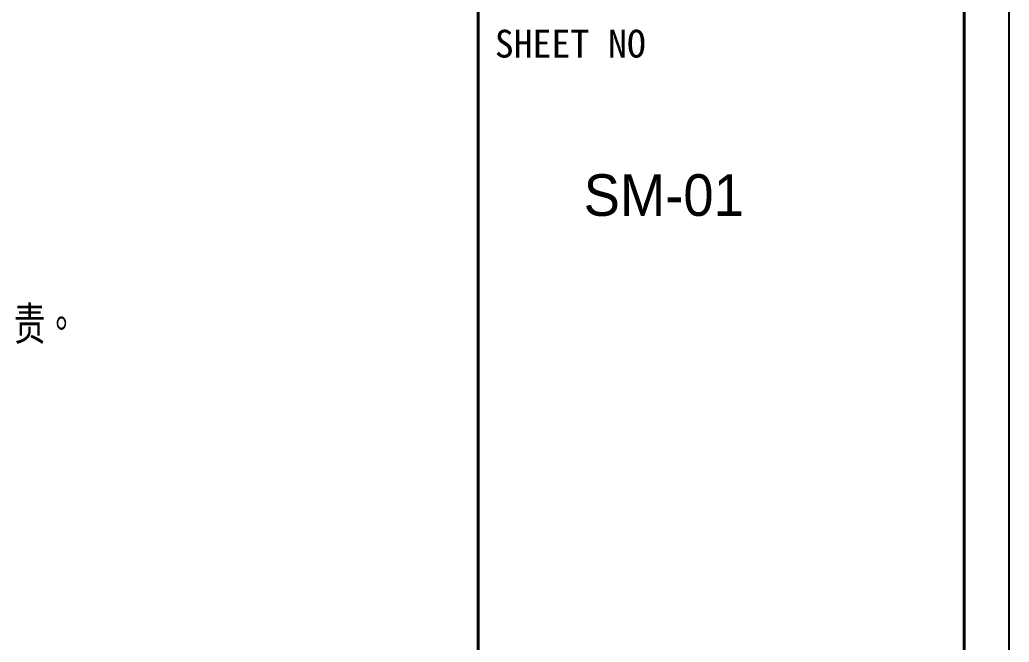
# Paper-space layout 'Layout1' of a CAD drawing. Extents: x -33 to 1767, y -6 to 331.
# Drawn here: x 1679.8 to 1747.1, y 51 to 93.3 of the extents above; entities that cross this region are included whole.
import ezdxf

# ---------------------------------------------------------------- set-up
doc = ezdxf.new("R2010")
doc.units = 0
doc.header["$LTSCALE"] = 10
doc.header["$MEASUREMENT"] = 0
for name, color, linetype in [('P-Text  平面文字', 9, 'Continuous'), ('图框', 7, 'Continuous'), ('平面家具(活动)', 134, 'Continuous')]:
    doc.layers.add(name, color=color, linetype=linetype)
doc.styles.add('PDC DIM', font='PMingLiU-ExtB.ttf', dxfattribs={"width": 0.8})
doc.styles.add('图框黑体', font='simhei.ttf')

# ---------------------------------------------------------------- blocks, each defined once
blk = doc.blocks.new('A$C2F647F21')
at = {"layer": '图框'}
for points in [[(440, 20), (439.997, 316.972), (19.997, 316.972), (20, 20)], [(436.927, 23.073), (36.605, 23.073), (36.602, 313.899), (436.923, 313.899)]]:
    blk.add_lwpolyline(points, close=True, dxfattribs=at)
at = {"layer": '图框', "const_width": 0.203}
blk.add_lwpolyline([(403.873, 313.899), (436.923, 313.899), (436.927, 23.073), (403.876, 23.073)], close=True, dxfattribs=at)
at = {"layer": '图框', "style": '图框黑体'}
blk.add_text('SHEET NO', height=1.8886, dxfattribs=at).set_placement((405.006, 96.856))
at = {"layer": '图框', "style": 'PDC DIM'}
for tag, p, height in [('CLIENT', (411.998, 222.799), 2.828), ('PROJECT', (405.4, 206.439), 2.828), ('SCALE', (420.59, 145.407), 2.121), ('DATE', (420.59, 135.261), 2.121), ('DRAWINGTITLE', (405.705, 114.292), 2.828), ('SHEETNO', (411.051, 86.09), 2.828)]:
    blk.add_attdef(tag, p, '', height=height, dxfattribs=at)

psp = doc.layouts.get("Layout1")

# ---------------------------------------------------------------- block references
at = {"layer": '平面家具(活动)', "linetype": 'ByBlock'}
ref = psp.add_blockref('A$C2F647F21', (1307.091, -6.116), dxfattribs=at)
ref.add_attrib('SHEETNO', 'SM-01', (1718.142, 79.973), dxfattribs={"layer": '图框', "height": 2.8283, "style": 'PDC DIM'})

# ---------------------------------------------------------------- texts
at = {"layer": 'P-Text  平面文字', "style": 'PDC DIM', "width": 0.7}
psp.add_text('本套图所规定之材料规格，承包商不得要求变更设计或延长工期，如承包商使用非设计师指定之材料规格，设计师得会同业主要求承包商拆除重做，一切责任由承包商负责。', height=2.25868, dxfattribs=at).set_placement((1519.786, 71.512))

doc.saveas('drawing.dxf')
